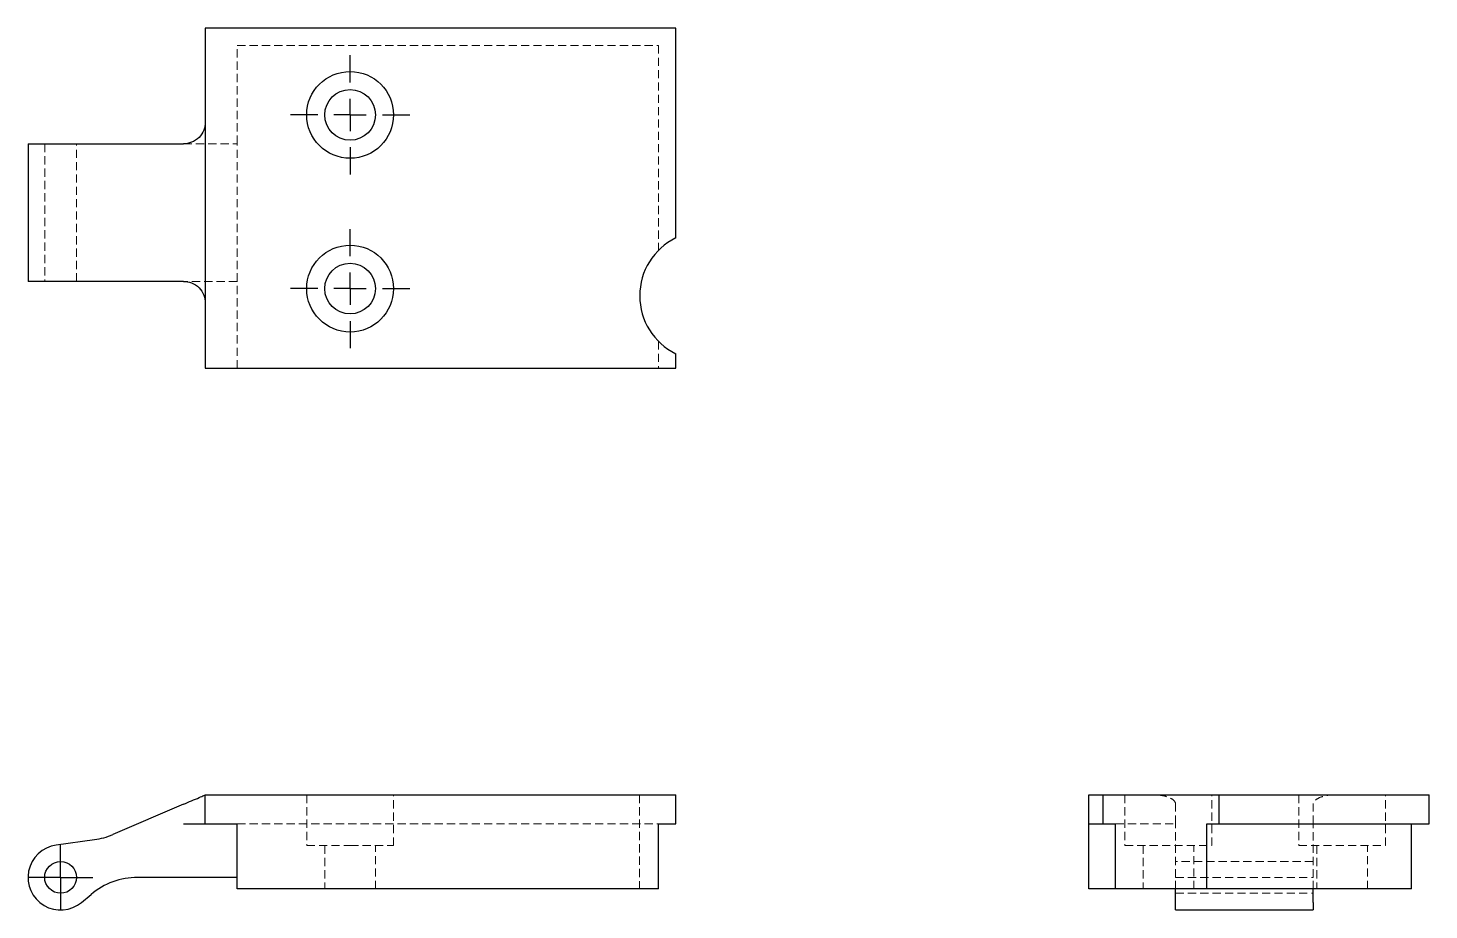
# Model space of a CAD drawing. Header units: millimetres. Extents: x 33 to 249, y 48 to 184.
import ezdxf

# ---------------------------------------------------------------- set-up
doc = ezdxf.new("R2010")
doc.units = ezdxf.units.MM
doc.linetypes.add('HIDDEN', pattern=[1.905, 1.27, -0.635])
doc.layers.add('10', color=7, linetype='Continuous')

# ---------------------------------------------------------------- blocks, each defined once
blk = doc.blocks.new('SW_CENTERMARKSYMBOL_0')
at = {"layer": '10', "color": 0}
for p, q in [((0, 2.5), (0, 4.96)), ((0, 0), (0, 2.5)), ((-2.5, 0), (-4.96, 0)), ((0, 0), (-2.5, 0)), ((0, 0), (0, -2.5)), ((0, 0), (2.5, 0)), ((2.5, 0), (4.96, 0)), ((0, -2.5), (0, -4.96))]:
    blk.add_line(p, q, dxfattribs=at)
blk = doc.blocks.new('SW_CENTERMARKSYMBOL_1')
at = {"layer": '10', "color": 0}
for p, q in [((0, 5), (0, 9.2)), ((0, 0), (0, 2.5)), ((-5, 0), (-9.2, 0)), ((0, 0), (-2.5, 0)), ((0, 0), (0, -2.5)), ((0, 0), (2.5, 0)), ((5, 0), (9.2, 0)), ((0, -5), (0, -9.2))]:
    blk.add_line(p, q, dxfattribs=at)
blk = doc.blocks.new('SW_CENTERMARKSYMBOL_2')
at = {"layer": '10', "color": 0}
for p, q in [((0, 5), (0, 9.2)), ((0, 0), (0, 2.5)), ((-5, 0), (-9.2, 0)), ((0, 0), (-2.5, 0)), ((0, 0), (0, -2.5)), ((0, 0), (2.5, 0)), ((5, 0), (9.2, 0)), ((0, -5), (0, -9.2))]:
    blk.add_line(p, q, dxfattribs=at)

msp = doc.modelspace()

# ---------------------------------------------------------------- linework, layer by layer
at = {"color": 7, "linetype": 'Continuous', "lineweight": 25}
for p, q in [((60.37, 184.26), (60.37, 169.73)), ((133, 184.26), (60.37, 184.26)), ((133, 151.85), (133, 184.26)), ((60.37, 169.73), (60.37, 141.8)), ((33, 166.38), (33, 145.15)), ((33, 166.38), (37.32, 166.38)), ((37.32, 166.38), (43.27, 166.38)), ((43.27, 166.38), (46.09, 166.38)), ((46.09, 166.38), (57.02, 166.38)), ((37.32, 145.15), (33, 145.15)), ((43.27, 145.15), (37.32, 145.15)), ((46.09, 145.15), (43.27, 145.15)), ((57.02, 145.15), (46.09, 145.15)), ((60.37, 141.8), (60.37, 131.74)), ((133, 131.74), (133, 133.98)), ((60.37, 131.74), (133, 131.74)), ((60.37, 65.88), (133, 65.88)), ((60.37, 61.41), (60.37, 65.88)), ((133, 61.41), (133, 65.88)), ((196.74, 61.41), (196.74, 65.88)), ((196.74, 65.88), (198.98, 65.88)), ((198.98, 61.41), (198.98, 65.88)), ((198.98, 65.88), (216.85, 65.88)), ((216.85, 61.41), (216.85, 65.88)), ((216.85, 65.88), (249.26, 65.88)), ((249.26, 61.41), (249.26, 65.88)), ((57.02, 64.45), (46.09, 59.76)), ((57.02, 61.41), (60.37, 61.41)), ((60.37, 61.41), (65.29, 61.41)), ((65.29, 51.36), (65.29, 61.41)), ((130.32, 61.41), (133, 61.41)), ((130.32, 51.36), (130.32, 61.41)), ((196.74, 61.41), (198.98, 61.41)), ((196.74, 51.36), (196.74, 61.41)), ((198.98, 61.41), (200.89, 61.41)), ((200.89, 51.36), (200.89, 61.41)), ((214.94, 51.36), (214.94, 61.41)), ((214.94, 61.41), (216.85, 61.41)), ((216.85, 61.41), (249.26, 61.41)), ((246.58, 51.36), (246.58, 61.41)), ((43.27, 58.97), (37.32, 58.12)), ((65.29, 53.15), (49.92, 53.15)), ((41.26, 49.29), (42.73, 50.53)), ((130.32, 51.36), (65.29, 51.36)), ((200.89, 51.36), (196.74, 51.36)), ((214.94, 51.36), (200.89, 51.36)), ((210.15, 50.53), (210.15, 51.36)), ((210.15, 49.29), (210.15, 50.53)), ((246.58, 51.36), (214.94, 51.36)), ((231.38, 50.53), (231.38, 51.36)), ((231.38, 49.29), (231.38, 50.53)), ((210.15, 48.12), (210.15, 49.29)), ((210.15, 48.12), (231.38, 48.12)), ((231.38, 49.29), (231.38, 48.12))]:
    msp.add_line(p, q, dxfattribs=at)
at = {"color": 7, "linetype": 'HIDDEN', "lineweight": 18}
for p, q in [((65.29, 181.58), (130.32, 181.58)), ((65.29, 166.38), (65.29, 181.58)), ((130.32, 181.58), (130.32, 149.94)), ((35.57, 166.38), (35.57, 145.15)), ((40.49, 145.15), (40.49, 166.38)), ((57.02, 166.38), (65.29, 166.38)), ((65.29, 145.15), (65.29, 166.38)), ((65.29, 145.15), (57.02, 145.15)), ((65.29, 131.74), (65.29, 145.15)), ((130.32, 135.89), (130.32, 131.74)), ((76.02, 65.88), (76.02, 58.06)), ((89.42, 58.06), (89.42, 65.88)), ((127.41, 65.88), (127.41, 51.36)), ((202.33, 65.88), (202.33, 58.06)), ((215.74, 58.06), (215.74, 65.88)), ((229.15, 65.88), (229.15, 58.06)), ((242.55, 58.06), (242.55, 65.88)), ((210.15, 61.41), (210.15, 64.45)), ((231.38, 61.41), (231.38, 64.45)), ((65.29, 61.41), (130.32, 61.41)), ((200.89, 61.41), (210.15, 61.41)), ((210.15, 53.15), (210.15, 61.41)), ((231.38, 53.15), (231.38, 61.41)), ((76.02, 58.06), (82.72, 58.06)), ((78.81, 58.06), (78.81, 51.36)), ((82.72, 58.06), (89.42, 58.06)), ((86.63, 51.36), (86.63, 58.06)), ((202.33, 58.06), (215.74, 58.06)), ((205.12, 58.06), (205.12, 51.36)), ((212.94, 51.36), (212.94, 58.06)), ((229.15, 58.06), (242.55, 58.06)), ((231.94, 58.06), (231.94, 51.36)), ((239.76, 51.36), (239.76, 58.06)), ((231.38, 55.6), (210.15, 55.6)), ((210.15, 53.15), (231.38, 53.15)), ((210.15, 51.36), (210.15, 53.15)), ((231.38, 51.36), (231.38, 53.15)), ((210.15, 50.69), (231.38, 50.69))]:
    msp.add_line(p, q, dxfattribs=at)
at = {"color": 7, "linetype": 'Continuous', "lineweight": 25}
for centre, radius in [((82.72, 170.85), 6.7), ((82.72, 170.85), 3.91), ((82.72, 144.03), 6.7), ((82.72, 144.03), 3.91), ((38.03, 53.15), 2.46)]:
    msp.add_circle(centre, radius, dxfattribs=at)
for centre, radius, start, end in [((137.36, 142.92), 9.94, 115.9892, 244.0108), ((41.69, 70.03), 11.17, 278.1062, 293.1986), ((38.03, 53.15), 5.03, 98.1062, 310), ((49.92, 41.97), 11.17, 90, 130)]:
    msp.add_arc(centre, radius, start, end, dxfattribs=at)
for points in [[(60.37, 169.73), (60.37, 169.34), (60.3, 168.91), (59.98, 168.09), (59.72, 167.69), (59.07, 167.03), (58.67, 166.78), (57.84, 166.45), (57.42, 166.38), (57.02, 166.38)], [(57.02, 145.15), (57.42, 145.15), (57.84, 145.08), (58.67, 144.75), (59.07, 144.5), (59.72, 143.84), (59.98, 143.45), (60.3, 142.62), (60.37, 142.19), (60.37, 141.8)], [(57.02, 64.45), (57.42, 64.62), (57.84, 64.8), (58.67, 65.15), (59.07, 65.32), (59.72, 65.6), (59.98, 65.71), (60.3, 65.85), (60.37, 65.88), (60.37, 65.88)]]:
    msp.add_open_spline(points, degree=3, knots=[0, 0, 0, 0, 0.25, 0.25, 0.5, 0.5, 0.75, 0.75, 1, 1, 1, 1], dxfattribs=at)
at = {"color": 7, "linetype": 'HIDDEN', "lineweight": 18}
for points in [[(210.15, 64.45), (210.15, 64.62), (210.08, 64.8), (209.75, 65.15), (209.5, 65.32), (208.84, 65.6), (208.45, 65.71), (207.62, 65.85), (207.19, 65.88), (206.8, 65.88)], [(234.73, 65.88), (234.34, 65.88), (233.91, 65.85), (233.09, 65.71), (232.69, 65.6), (232.03, 65.32), (231.78, 65.15), (231.45, 64.8), (231.38, 64.62), (231.38, 64.45)]]:
    msp.add_open_spline(points, degree=3, knots=[0, 0, 0, 0, 0.25, 0.25, 0.5, 0.5, 0.75, 0.75, 1, 1, 1, 1], dxfattribs=at)

# ---------------------------------------------------------------- block references
at = {"layer": '10'}
for name, p in [('SW_CENTERMARKSYMBOL_2', (82.72, 170.85)), ('SW_CENTERMARKSYMBOL_1', (82.72, 144.03)), ('SW_CENTERMARKSYMBOL_0', (38.03, 53.15))]:
    msp.add_blockref(name, p, dxfattribs=at)

doc.saveas('drawing.dxf')
